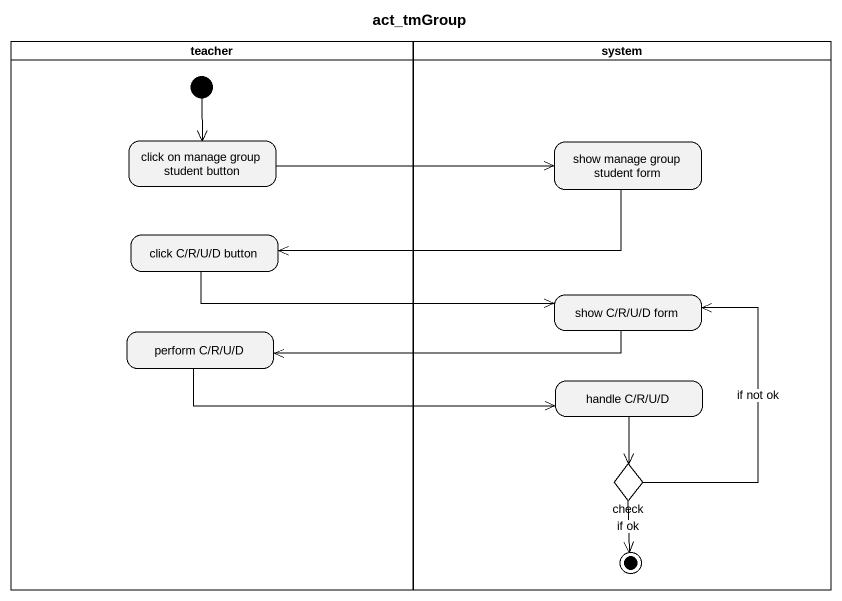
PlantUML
@startuml
title act_tmGroup
hide empty description
state teacher <<partition>> {
  state "click on manage group student button" as click_on_manage_group
  state "click C/R/U/D button" as click_C_R_U_D_button
  state "perform C/R/U/D" as perform_C_R_U_D
  [*] --> click_on_manage_group
}
state system <<partition>> {
  state "show manage group student form" as show_manage_group_student
  state "show C/R/U/D form" as show_C_R_U_D_form
  state "handle C/R/U/D" as handle_C_R_U_D
  state check <<choice>>
  check --> [*] : if ok
}
click_on_manage_group -right-> show_manage_group_student
show_manage_group_student -left-> click_C_R_U_D_button
click_C_R_U_D_button -right-> show_C_R_U_D_form
perform_C_R_U_D -right-> handle_C_R_U_D
show_C_R_U_D_form -left-> perform_C_R_U_D
handle_C_R_U_D --> check
check -up-> show_C_R_U_D_form : if not ok
@enduml
